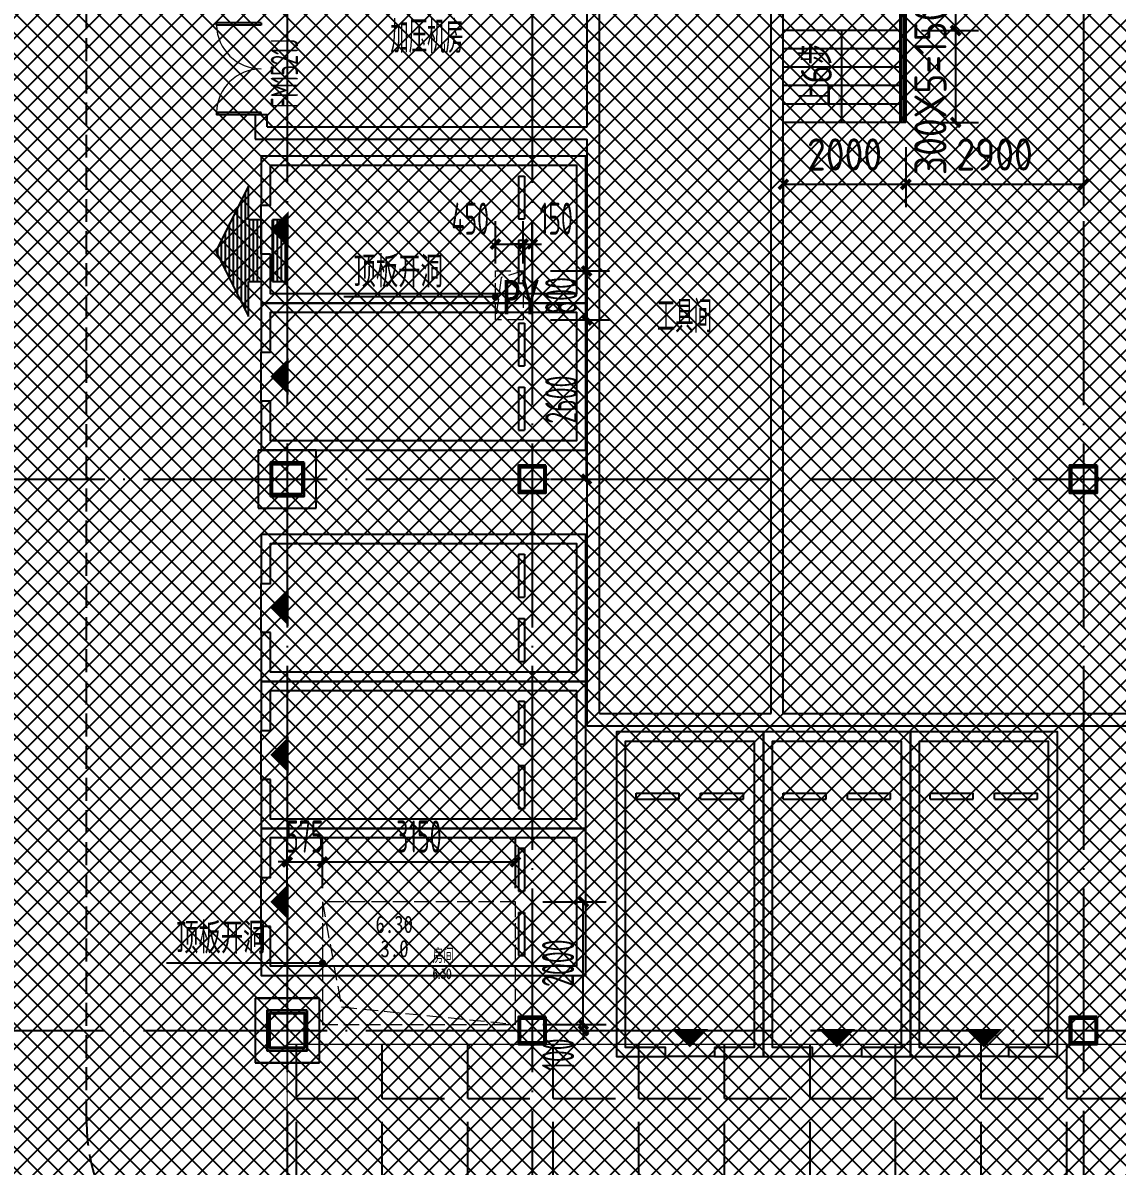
# Model space of a CAD drawing. Extents: x -473190 to 2138458, y -81875 to 2633646.
# Drawn here: x -53614 to -35748, y 35597 to 54261 of the extents above; entities that cross this region are included whole.
import ezdxf

# ---------------------------------------------------------------- set-up
doc = ezdxf.new("R2010")
doc.units = 0
doc.header["$LTSCALE"] = 1000
for name, pattern in [('__DASH', [0.35, 0.25, -0.1]), ('DASH', [0.35, 0.25, -0.1]), ('DOTE', [2.42, 2, -0.2, 0.02, -0.2])]:
    doc.linetypes.add(name, pattern=pattern)
for name, color, linetype in [('00-停车位', 67, 'Continuous'), ('A-COLUMN', 2, 'Continuous'), ('A-ROOM_NAME', 23, 'Continuous'), ('A-WALL', 2, 'Continuous'), ('DIM_LEAD', 3, 'Continuous'), ('DIM_SYMB', 3, 'Continuous'), ('DOOR_FIRE', 4, 'Continuous'), ('DOOR_FIRE_TEXT', 7, 'Continuous'), ('DOTE', 1, 'DOTE'), ('HANDRAIL', 3, 'Continuous'), ('PUB_DIM', 3, 'Continuous'), ('PUB_TEXT', 7, 'Continuous'), ('SPACE', 7, 'Continuous'), ('索引线', 252, 'Continuous'), ('车行线', 4, 'Continuous'), ('雨棚投影', 147, 'Continuous')]:
    doc.layers.add(name, color=color, linetype=linetype)
doc.layers.add('HOLE', color=52, linetype='Continuous', lineweight=15)
doc.layers.add('钢柱', color=51, linetype='Continuous', lineweight=35)
doc.styles.add('8B2_01', font='simhei.ttf', dxfattribs={"width": 0.8})
doc.styles.add('8B2_02', font='tssdeng.shx', dxfattribs={"width": 0.6, "bigfont": 'TSSDCHN.shx'})
doc.styles.add('_TCH_DIM_T3', font='tssdeng.shx', dxfattribs={"width": 0.564706, "bigfont": '@@@tssdchn.shx'})
doc.styles.add('_TCH_SPACE', font='SIMPLEX', dxfattribs={"height": 5, "bigfont": 'GBCBIG'})
doc.styles.add('_TCH_WINDOW', font='tssdeng.shx', dxfattribs={"width": 0.8, "height": 3.5, "bigfont": 'tssdchn.shx'})
doc.styles.get("Standard").update_dxf_attribs({"font": 'gbenor.shx', "bigfont": 'gbcbig.shx'})
doc.styles.add('STANDARD_T3', font='gbenor.shx', dxfattribs={"bigfont": 'gbcbig.shx'})
doc.dimstyles.new('_TCH_ARCH&&150', dxfattribs={"dimtxt": 525, "dimasz": 150, "dimexe": 375, "dimexo": 450, "dimgap": 150, "dimtad": 1, "dimdec": 0, "dimzin": 0, "dimdsep": 46, "dimtxsty": '_TCH_DIM_T3', "dimblk": 'ARCHTICK', "dimcen": 0.09, "dimclrt": 7, "dimazin": 2, "dimtfac": 1, "dimtdec": 0, "dimtix": 1, "dimtmove": 2, "dimatfit": 3, "dimfxl": 0, "dimtolj": 1, "dimtzin": 0, "dimarcsym": 0})
doc.dimstyles.new('STANDARD&&150', dxfattribs={"dimtxt": 525, "dimasz": 150, "dimexe": 375, "dimexo": 450, "dimgap": 225, "dimtad": 1, "dimdec": 0, "dimzin": 0, "dimdsep": 46, "dimtxsty": 'STANDARD_T3', "dimblk": 'ARCHTICK', "dimcen": 0.09, "dimadec": 0, "dimazin": 0, "dimtfac": 1, "dimtdec": 0, "dimtix": 1, "dimtmove": 2, "dimatfit": 3, "dimfxl": 0, "dimtolj": 1, "dimtzin": 0, "dimarcsym": 0})
pattern_1 = [(180, (1311608.96, -1168846.2), (8e-15, -101.6), [])]

# ---------------------------------------------------------------- blocks, each defined once
blk = doc.blocks.new('车位2400x5300')
at = {"layer": '00-停车位', "color": 251}
for p, q in [((-875, -1000), (-175, -1000)), ((-875, -1100), (-875, -1000)), ((-875, -1100), (-175, -1100)), ((-175, -1100), (-175, -1000)), ((175, -1000), (875, -1000)), ((175, -1100), (175, -1000)), ((175, -1100), (875, -1100)), ((875, -1100), (875, -1000)), ((400, -5300), (-400, -5300))]:
    blk.add_line(p, q, dxfattribs=at)
blk.add_lwpolyline([(400, -5150), (400, -5300), (1200, -5300), (1200, 0), (-1200, 0), (-1200, -5300), (-400, -5300), (-400, -5150), (-1050, -5150), (-1050, -150), (1050, -150), (1050, -5150), (400, -5150)], dxfattribs=at)
blk.add_lwpolyline([(0, -5150, 0, 600, 0), (0, -4850, 600, 600, 0)], format="xyseb", dxfattribs=at)
blk = doc.blocks.new('A$C796A13F6')
at = {"layer": '车行线', "linetype": '__DASH', "ltscale": 1.5}
blk.add_lwpolyline([(-69275, -3000), (-69275, -122288, -0.414214), (-72275, -125288), (-118175, -125288, -0.414214), (-121175, -122288), (-121175, -3000)], format="xyb", dxfattribs=at)
blk = doc.blocks.new('TH66')
h = blk.add_hatch()
h.set_pattern_fill('ANSI31', color=246, scale=64, angle=135, style=0)
h.set_pattern_definition(pattern_1)
h.paths.add_polyline_path([(1277447, 511619), (1277447, 511948), (1278305, 511948), (1276651, 512782), (1274986, 511948), (1275880, 511948), (1275880, 511619)])
h = blk.add_hatch()
h.set_pattern_fill('ANSI31', color=246, scale=64, angle=135, style=0)
h.set_pattern_definition(pattern_1)
h.paths.add_polyline_path([(1277447, 510999), (1277447, 511335), (1275880, 511335), (1275880, 510999)])
at = {"color": 2}
for p, q in [((1276651, 512782), (1274986, 511948)), ((1278305, 511948), (1276651, 512782)), ((1274986, 511948), (1275880, 511948)), ((1275880, 511948), (1275880, 511619)), ((1277447, 511948), (1278305, 511948)), ((1277447, 511619), (1277447, 511948)), ((1275880, 511619), (1277447, 511619)), ((1275880, 511335), (1277447, 511335)), ((1275880, 511335), (1275880, 510999)), ((1277447, 510999), (1277447, 511335)), ((1275880, 510999), (1277447, 510999))]:
    blk.add_line(p, q, dxfattribs=at)
blk = doc.blocks.new('A$C145B3C7C')
at = {"xscale": 0.6400000000000001, "yscale": 0.6400000000000001, "zscale": 0.6400000000000001, "rotation": 90}
blk.add_blockref('TH66', (361065, -927488), dxfattribs=at)
blk = doc.blocks.new('A$C00330F2E')
at = {"layer": 'A-COLUMN'}
for p, q in [((5325, -107850), (4375, -107850)), ((4375, -107850), (4375, -108800)), ((5325, -108800), (5325, -107850)), ((4375, -108800), (5325, -108800)), ((5375, -116800), (4325, -116800)), ((4325, -116800), (4325, -117850)), ((5375, -117850), (5375, -116800)), ((4325, -117850), (5375, -117850))]:
    blk.add_line(p, q, dxfattribs=at)
at = {"layer": '钢柱', "color": 4, "lineweight": 35}
for points in [[(5125, -108050), (4575, -108050), (4575, -108600), (5125, -108600)], [(5095, -108570), (4605, -108570), (4605, -108080), (5095, -108080)], [(9075, -108100), (8625, -108100), (8625, -108550), (9075, -108550)], [(9045, -108520), (8655, -108520), (8655, -108130), (9045, -108130)], [(18075, -108100), (17625, -108100), (17625, -108550), (18075, -108550)], [(18045, -108520), (17655, -108520), (17655, -108130), (18045, -108130)], [(5175, -117000), (4525, -117000), (4525, -117650), (5175, -117650)], [(5135, -117610), (4565, -117610), (4565, -117040), (5135, -117040)], [(9075, -117100), (8625, -117100), (8625, -117550), (9075, -117550)], [(9045, -117520), (8655, -117520), (8655, -117130), (9045, -117130)], [(18075, -117100), (17625, -117100), (17625, -117550), (18075, -117550)], [(18045, -117520), (17655, -117520), (17655, -117130), (18045, -117130)]]:
    blk.add_lwpolyline(points, close=True, dxfattribs=at)
blk = doc.blocks.new('A$C4F5A101F')
at = {"layer": 'DOTE', "color": 16, "linetype": 'DOTE', "ltscale": 1.5}
for p, q in [((-251939.7, 16373.7), (-251939.7, -213765.2)), ((-247939.7, 16373.7), (-247939.7, -213765.2)), ((-238939.7, 16373.7), (-238939.7, -213765.2)), ((-297848.4, -111257.4), (-173939.7, -111257.4)), ((-297848.4, -120257.4), (-173939.7, -120257.4))]:
    blk.add_line(p, q, dxfattribs=at)
blk = doc.blocks.new('zzzzzzzzzzzzzzzz')
blk.add_blockref('A$C00330F2E', (-72059, -174935))
blk = doc.blocks.new('_ArchTick')
at = {"color": 0, "linetype": 'ByBlock', "const_width": 0.4}
blk.add_lwpolyline([(-0.5, -0.5), (0.5, 0.5)], dxfattribs=at)
blk = doc.blocks.new('*D5751')
at = {"layer": 'Defpoints', "color": 0, "transparency": 16777216}
for p in [(-112206, 11852), (-111097, 11852), (-112206, 9852)]:
    blk.add_point(p, dxfattribs=at)
at = {"layer": 'PUB_DIM', "color": 0, "lineweight": -2, "transparency": 16777216}
for p, q in [((-111756, 11852), (-110722, 11852)), ((-111097, 9852), (-111097, 11852)), ((-111756, 9852), (-110722, 9852))]:
    blk.add_line(p, q, dxfattribs=at)
at = {"layer": 'PUB_DIM', "color": 0, "lineweight": -2, "transparency": 16777216, "xscale": 150, "yscale": 150, "zscale": 150}
for p, rotation in [((-111097, 11852), 90), ((-111097, 9852), 270)]:
    blk.add_blockref('_ArchTick', p, dxfattribs=dict(at, rotation=rotation))
at = {"layer": 'PUB_DIM', "color": 7, "transparency": 16777216, "insert": (-111509, 10852), "char_height": 525, "attachment_point": 5, "rotation": 90, "style": '_TCH_DIM_T3'}
blk.add_mtext('\\A1;2000', dxfattribs=at)
blk = doc.blocks.new('*D5752')
at = {"layer": 'Defpoints', "color": 0, "transparency": 16777216}
for p in [(-112206, 9852), (-112206, 9752), (-111097, 9852)]:
    blk.add_point(p, dxfattribs=at)
at = {"layer": 'PUB_DIM', "color": 0, "lineweight": -2, "transparency": 16777216}
for p, q in [((-111097, 9852), (-111097, 10002)), ((-111756, 9852), (-110722, 9852)), ((-111756, 9752), (-110722, 9752)), ((-111097, 9752), (-111097, 9852)), ((-111097, 9752), (-111097, 9602))]:
    blk.add_line(p, q, dxfattribs=at)
at = {"layer": 'PUB_DIM', "color": 0, "lineweight": -2, "transparency": 16777216, "xscale": 150, "yscale": 150, "zscale": 150}
for p, rotation in [((-111097, 9852), 270), ((-111097, 9752), 90)]:
    blk.add_blockref('_ArchTick', p, dxfattribs=dict(at, rotation=rotation))
at = {"layer": 'PUB_DIM', "color": 7, "transparency": 16777216, "insert": (-111509, 9360), "char_height": 525, "attachment_point": 5, "rotation": 90, "style": '_TCH_DIM_T3'}
blk.add_mtext('\\A1;100', dxfattribs=at)
blk = doc.blocks.new('*D5753')
at = {"layer": 'Defpoints', "color": 0, "transparency": 16777216}
for p in [(-112206, 12506), (-115356, 11628), (-112206, 11628)]:
    blk.add_point(p, dxfattribs=at)
at = {"layer": 'PUB_DIM', "color": 0, "lineweight": -2, "transparency": 16777216}
for p, q in [((-115356, 12078), (-115356, 12881)), ((-112206, 12078), (-112206, 12881)), ((-115356, 12506), (-112206, 12506))]:
    blk.add_line(p, q, dxfattribs=at)
at = {"layer": 'PUB_DIM', "color": 0, "lineweight": -2, "transparency": 16777216, "xscale": 150, "yscale": 150, "zscale": 150, "rotation": 180}
blk.add_blockref('_ArchTick', (-115356, 12506), dxfattribs=at)
at = {"layer": 'PUB_DIM', "color": 0, "lineweight": -2, "transparency": 16777216, "xscale": 150, "yscale": 150, "zscale": 150}
blk.add_blockref('_ArchTick', (-112206, 12506), dxfattribs=at)
at = {"layer": 'PUB_DIM', "color": 7, "transparency": 16777216, "insert": (-113781, 12919), "char_height": 525, "attachment_point": 5, "style": '_TCH_DIM_T3'}
blk.add_mtext('\\A1;3150', dxfattribs=at)
blk = doc.blocks.new('*D5754')
at = {"layer": 'Defpoints', "color": 0, "transparency": 16777216}
for p in [(-115356, 12506), (-115931, 11628), (-115356, 11628)]:
    blk.add_point(p, dxfattribs=at)
at = {"layer": 'PUB_DIM', "color": 0, "lineweight": -2, "transparency": 16777216}
for p, q in [((-115931, 12078), (-115931, 12881)), ((-115356, 12078), (-115356, 12881)), ((-115931, 12506), (-116081, 12506)), ((-115931, 12506), (-115356, 12506)), ((-115356, 12506), (-115206, 12506))]:
    blk.add_line(p, q, dxfattribs=at)
at = {"layer": 'PUB_DIM', "color": 0, "lineweight": -2, "transparency": 16777216, "xscale": 150, "yscale": 150, "zscale": 150}
blk.add_blockref('_ArchTick', (-115931, 12506), dxfattribs=at)
at = {"layer": 'PUB_DIM', "color": 0, "lineweight": -2, "transparency": 16777216, "xscale": 150, "yscale": 150, "zscale": 150, "rotation": 180}
blk.add_blockref('_ArchTick', (-115356, 12506), dxfattribs=at)
at = {"layer": 'PUB_DIM', "color": 7, "transparency": 16777216, "insert": (-115644, 12919), "char_height": 525, "attachment_point": 5, "style": '_TCH_DIM_T3'}
blk.add_mtext('\\A1;575', dxfattribs=at)
blk = doc.blocks.new('*D5755')
at = {"layer": 'Defpoints', "color": 0, "transparency": 16777216}
for p in [(-111931, 22592), (-112081, 21822), (-111931, 21822)]:
    blk.add_point(p, dxfattribs=at)
at = {"layer": 'PUB_DIM', "color": 0, "lineweight": -2, "transparency": 16777216}
for p, q in [((-112081, 22272), (-112081, 22967)), ((-111931, 22272), (-111931, 22967)), ((-112081, 22592), (-112231, 22592)), ((-112081, 22592), (-111931, 22592)), ((-111931, 22592), (-111781, 22592))]:
    blk.add_line(p, q, dxfattribs=at)
at = {"layer": 'PUB_DIM', "color": 0, "lineweight": -2, "transparency": 16777216, "xscale": 150, "yscale": 150, "zscale": 150}
blk.add_blockref('_ArchTick', (-112081, 22592), dxfattribs=at)
at = {"layer": 'PUB_DIM', "color": 0, "lineweight": -2, "transparency": 16777216, "xscale": 150, "yscale": 150, "zscale": 150, "rotation": 180}
blk.add_blockref('_ArchTick', (-111931, 22592), dxfattribs=at)
at = {"layer": 'PUB_DIM', "color": 7, "transparency": 16777216, "insert": (-111539, 23005), "char_height": 525, "attachment_point": 5, "style": '_TCH_DIM_T3'}
blk.add_mtext('\\A1;150', dxfattribs=at)
blk = doc.blocks.new('*D5756')
at = {"layer": 'Defpoints', "color": 0, "transparency": 16777216}
for p in [(-112081, 22592), (-112531, 21822), (-112081, 21822)]:
    blk.add_point(p, dxfattribs=at)
at = {"layer": 'PUB_DIM', "color": 0, "lineweight": -2, "transparency": 16777216}
for p, q in [((-112531, 22272), (-112531, 22967)), ((-112081, 22272), (-112081, 22967)), ((-112531, 22592), (-112081, 22592))]:
    blk.add_line(p, q, dxfattribs=at)
at = {"layer": 'PUB_DIM', "color": 0, "lineweight": -2, "transparency": 16777216, "xscale": 150, "yscale": 150, "zscale": 150, "rotation": 180}
blk.add_blockref('_ArchTick', (-112531, 22592), dxfattribs=at)
at = {"layer": 'PUB_DIM', "color": 0, "lineweight": -2, "transparency": 16777216, "xscale": 150, "yscale": 150, "zscale": 150}
blk.add_blockref('_ArchTick', (-112081, 22592), dxfattribs=at)
at = {"layer": 'PUB_DIM', "color": 7, "transparency": 16777216, "insert": (-112943, 23005), "char_height": 525, "attachment_point": 5, "style": '_TCH_DIM_T3'}
blk.add_mtext('\\A1;450', dxfattribs=at)
blk = doc.blocks.new('*D5757')
at = {"layer": 'Defpoints', "color": 0, "transparency": 16777216}
for p in [(-112081, 22152), (-111044, 22152), (-112081, 21352)]:
    blk.add_point(p, dxfattribs=at)
at = {"layer": 'PUB_DIM', "color": 0, "lineweight": -2, "transparency": 16777216}
for p, q in [((-111044, 22152), (-111044, 22302)), ((-111631, 22152), (-110669, 22152)), ((-111044, 21352), (-111044, 22152)), ((-111631, 21352), (-110669, 21352)), ((-111044, 21352), (-111044, 21202))]:
    blk.add_line(p, q, dxfattribs=at)
at = {"layer": 'PUB_DIM', "color": 0, "lineweight": -2, "transparency": 16777216, "xscale": 150, "yscale": 150, "zscale": 150}
for p, rotation in [((-111044, 22152), 270), ((-111044, 21352), 90)]:
    blk.add_blockref('_ArchTick', p, dxfattribs=dict(at, rotation=rotation))
at = {"layer": 'PUB_DIM', "color": 7, "transparency": 16777216, "insert": (-111457, 21752), "char_height": 525, "attachment_point": 5, "rotation": 90, "style": '_TCH_DIM_T3'}
blk.add_mtext('\\A1;800', dxfattribs=at)
blk = doc.blocks.new('*D5758')
at = {"layer": 'Defpoints', "color": 0, "transparency": 16777216}
for p in [(-112081, 21352), (-111044, 21352), (-112081, 18752)]:
    blk.add_point(p, dxfattribs=at)
at = {"layer": 'PUB_DIM', "color": 0, "lineweight": -2, "transparency": 16777216}
for p, q in [((-111631, 21352), (-110669, 21352)), ((-111044, 18752), (-111044, 21352)), ((-111631, 18752), (-110669, 18752))]:
    blk.add_line(p, q, dxfattribs=at)
at = {"layer": 'PUB_DIM', "color": 0, "lineweight": -2, "transparency": 16777216, "xscale": 150, "yscale": 150, "zscale": 150}
for p, rotation in [((-111044, 21352), 90), ((-111044, 18752), 270)]:
    blk.add_blockref('_ArchTick', p, dxfattribs=dict(at, rotation=rotation))
at = {"layer": 'PUB_DIM', "color": 7, "transparency": 16777216, "insert": (-111457, 20052), "char_height": 525, "attachment_point": 5, "rotation": 90, "style": '_TCH_DIM_T3'}
blk.add_mtext('\\A1;2600', dxfattribs=at)
blk = doc.blocks.new('ADFASDF')
h = blk.add_hatch()
h.set_pattern_fill('ANSI37', color=8, scale=150)
h.set_pattern_definition([(45, (0, 0), (-168.3798, 168.3798), []), (135, (0, 0), (-168.3798, -168.3798), [])])
h.paths.add_polyline_path([(521397, 239186), (521397, 224886), (539697, 224886), (539697, 169261), (524947, 169261), (524947, 171211), (527822, 171211), (527922, 176611), (501318, 176611), (501125, 109884), (530547, 109887), (530547, 107449), (538188, 100503), (536147, 98236), (540086, 94690), (517812, 69953), (517812, 59790), (482108, 20136), (405247, 20136), (405247, 26086), (391997, 40436), (391997, 64736), (399997, 64738), (399997, 239186), (409022, 239186)])
blk = doc.blocks.new('*D3545')
at = {"layer": 'Defpoints', "color": 0, "transparency": 16777216}
for p in [(-39198, 52680), (-36298, 52680), (-36298, 51625)]:
    blk.add_point(p, dxfattribs=at)
at = {"layer": 'PUB_DIM', "color": 0, "lineweight": -2, "transparency": 16777216}
for p, q in [((-39198, 52230), (-39198, 51250)), ((-36298, 52230), (-36298, 51250)), ((-39198, 51625), (-36298, 51625))]:
    blk.add_line(p, q, dxfattribs=at)
at = {"layer": 'PUB_DIM', "color": 0, "lineweight": -2, "transparency": 16777216, "xscale": 150, "yscale": 150, "zscale": 150, "rotation": 180}
blk.add_blockref('_ArchTick', (-39198, 51625), dxfattribs=at)
at = {"layer": 'PUB_DIM', "color": 0, "lineweight": -2, "transparency": 16777216, "xscale": 150, "yscale": 150, "zscale": 150}
blk.add_blockref('_ArchTick', (-36298, 51625), dxfattribs=at)
at = {"layer": 'PUB_DIM', "color": 0, "transparency": 16777216, "insert": (-37748, 52112), "char_height": 525, "attachment_point": 5, "style": 'STANDARD_T3'}
blk.add_mtext('\\A1;2900', dxfattribs=at)
blk = doc.blocks.new('*D3546')
at = {"layer": 'Defpoints', "color": 0, "transparency": 16777216}
for p in [(-41198, 52680), (-39198, 52680), (-39198, 51625)]:
    blk.add_point(p, dxfattribs=at)
at = {"layer": 'PUB_DIM', "color": 0, "lineweight": -2, "transparency": 16777216}
for p, q in [((-41198, 52230), (-41198, 51250)), ((-39198, 52230), (-39198, 51250)), ((-41198, 51625), (-39198, 51625))]:
    blk.add_line(p, q, dxfattribs=at)
at = {"layer": 'PUB_DIM', "color": 0, "lineweight": -2, "transparency": 16777216, "xscale": 150, "yscale": 150, "zscale": 150, "rotation": 180}
blk.add_blockref('_ArchTick', (-41198, 51625), dxfattribs=at)
at = {"layer": 'PUB_DIM', "color": 0, "lineweight": -2, "transparency": 16777216, "xscale": 150, "yscale": 150, "zscale": 150}
blk.add_blockref('_ArchTick', (-39198, 51625), dxfattribs=at)
at = {"layer": 'PUB_DIM', "color": 0, "transparency": 16777216, "insert": (-40198, 52112), "char_height": 525, "attachment_point": 5, "style": 'STANDARD_T3'}
blk.add_mtext('\\A1;2000', dxfattribs=at)
blk = doc.blocks.new('*D3547')
at = {"layer": 'Defpoints', "color": 0, "transparency": 16777216}
for p in [(-39394, 54136), (-38384, 54136), (-39394, 52636)]:
    blk.add_point(p, dxfattribs=at)
at = {"layer": 'PUB_DIM', "color": 0, "lineweight": -2, "transparency": 16777216}
for p, q in [((-38944, 54136), (-38009, 54136)), ((-38384, 52636), (-38384, 54136)), ((-38944, 52636), (-38009, 52636))]:
    blk.add_line(p, q, dxfattribs=at)
at = {"layer": 'PUB_DIM', "color": 0, "lineweight": -2, "transparency": 16777216, "xscale": 150, "yscale": 150, "zscale": 150}
for p, rotation in [((-38384, 54136), 90), ((-38384, 52636), 270)]:
    blk.add_blockref('_ArchTick', p, dxfattribs=dict(at, rotation=rotation))
at = {"layer": 'PUB_DIM', "color": 0, "transparency": 16777216, "insert": (-38796, 53336), "char_height": 525, "attachment_point": 5, "rotation": 90, "style": 'STANDARD_T3'}
blk.add_mtext('\\A1;300X5=1500', dxfattribs=at)
blk = doc.blocks.new('*D3548')
at = {"layer": 'Defpoints', "color": 0, "transparency": 16777216}
for p in [(-39394, 55811), (-38384, 55811), (-39394, 54136)]:
    blk.add_point(p, dxfattribs=at)
at = {"layer": 'PUB_DIM', "color": 0, "lineweight": -2, "transparency": 16777216}
for p, q in [((-38944, 55811), (-38009, 55811)), ((-38384, 54136), (-38384, 55811)), ((-38944, 54136), (-38009, 54136))]:
    blk.add_line(p, q, dxfattribs=at)
at = {"layer": 'PUB_DIM', "color": 0, "lineweight": -2, "transparency": 16777216, "xscale": 150, "yscale": 150, "zscale": 150}
for p, rotation in [((-38384, 55811), 90), ((-38384, 54136), 270)]:
    blk.add_blockref('_ArchTick', p, dxfattribs=dict(at, rotation=rotation))
at = {"layer": 'PUB_DIM', "color": 0, "transparency": 16777216, "insert": (-38871, 54973), "char_height": 525, "attachment_point": 5, "rotation": 90, "style": 'STANDARD_T3'}
blk.add_mtext('\\A1;1675', dxfattribs=at)
blk = doc.blocks.new('$DorLib2D$00000002')
for p, q in [((-0.5, 0), (-0.5, 0.4875)), ((-0.475, 0.4875), (-0.5, 0.4875)), ((-0.475, 0), (-0.475, 0.4875)), ((0.475, 0), (0.475, 0.4875)), ((0.475, 0.4875), (0.5, 0.4875)), ((0.5, 0), (0.5, 0.4875)), ((-0.5, 0), (-0.475, 0)), ((0.5, 0), (0.475, 0))]:
    blk.add_line(p, q)
at = {"lineweight": 13}
for centre, start, end in [((-0.4875, 0), 0, 88.53072), ((0.4875, 0), 91.46928, 180)]:
    blk.add_arc(centre, 0.4875, start, end, dxfattribs=at)
blk = doc.blocks.new('A$C11751E51')
at = {"layer": 'HOLE', "linetype": 'DASH'}
for points in [[(-112531.5, 22152.4), (-112081.5, 22152.4), (-112081.5, 21352.4), (-112531.5, 21352.4), (-112531.5, 22152.4)], [(-112081.5, 22152.4), (-112436.2, 22044.3), (-112531.5, 21352.4)], [(-112206.5, 9852.4), (-112206.5, 11852.4), (-115356.5, 11852.4), (-115356.5, 9852.4), (-112206.5, 9852.4)], [(-115356.5, 11852.4), (-115045.9, 10136.8), (-112206.5, 9852.4)]]:
    blk.add_lwpolyline(points, dxfattribs=at)
at = {"layer": 'SPACE', "style": '_TCH_SPACE'}
blk.add_text('房间', height=241.13, dxfattribs=at).set_placement((-113555.3, 10852.4))
at = {"layer": 'SPACE', "style": '_TCH_SPACE', "width": 0.705882}
blk.add_text('6.30', height=148.75, dxfattribs=at).set_placement((-113562.4, 10603.1))
at = {"layer": 'PUB_DIM'}
for base, p1, p2, angle, picture, middle in [((-112081.5, 22592.3), (-112531.5, 21822.4), (-112081.5, 21822.4), 0, '*D5756', (-112943.2, 23004.8)), ((-111931.5, 22592.3), (-112081.5, 21822.4), (-111931.5, 21822.4), 0, '*D5755', (-111539.2, 23004.8)), ((-111096.9, 9852.4), (-112206.5, 9752.4), (-112206.5, 9852.4), 90, '*D5752', (-111509.4, 9360.1))]:
    dim = blk.add_linear_dim(base=base, p1=p1, p2=p2, angle=angle, dimstyle='_TCH_ARCH&&150', dxfattribs=at)
    dim.commit()
    dim.dimension.update_dxf_attribs({"geometry": picture, "text_midpoint": middle, "dimtype": 161})
for p1, p2, distance, picture, middle in [((-112081.5, 21352.4), (-112081.5, 22152.4), -1037, '*D5757', (-111457, 21752.4)), ((-112081.5, 18752.4), (-112081.5, 21352.4), -1037, '*D5758', (-111457, 20052.4)), ((-115931.5, 11627.5), (-115356.5, 11627.5), 878.9, '*D5754', (-115644, 12918.9)), ((-115356.5, 11627.5), (-112206.5, 11627.5), 878.9, '*D5753', (-113781.5, 12918.9)), ((-112206.5, 9852.4), (-112206.5, 11852.4), -1109.6, '*D5751', (-111509.4, 10852.4))]:
    dim = blk.add_aligned_dim(p1=p1, p2=p2, distance=distance, dimstyle='_TCH_ARCH&&150', dxfattribs=at)
    dim.commit()
    dim.dimension.update_dxf_attribs({"geometry": picture, "text_midpoint": middle})

msp = doc.modelspace()

# ---------------------------------------------------------------- hatches: boundary and pattern name
h = msp.add_hatch()
h.set_pattern_fill('ANGLE', color=252, scale=400)
h.set_pattern_definition([(0, (17910.9, 330071), (0, 1397), [1016, -381]), (90, (17910.9, 330071), (-1397, 9e-14), [1016, -381])])
h.paths.add_polyline_path([(-49297.7, 37585.6), (4302.3, 37585.6), (4302.3, 29035.6), (-49297.7, 29035.6)])
at = {"layer": 'DIM_SYMB'}
msp.add_hatch(color=256, dxfattribs=at).paths.add_polyline_path([(-40247.7, 52635.6), (-40247.7, 53085.6), (-40307.7, 53085.6)])

# ---------------------------------------------------------------- linework, layer by layer
at = {"layer": 'A-WALL'}
for p, q in [((-44397.7, 52560.6), (-44397.7, 55485.6)), ((-44197.7, 52460.6), (-44197.7, 55485.6)), ((-41397.7, 42985.6), (-41397.7, 55485.6)), ((-41197.7, 42985.6), (-41197.7, 55585.6)), ((-49622.7, 52760.6), (-49822.7, 52760.6)), ((-49822.7, 52760.6), (-49822.7, 52360.6)), ((-49622.7, 52560.6), (-49622.7, 52760.6)), ((-49622.7, 52560.6), (-44397.7, 52560.6)), ((-44197.7, 42985.6), (-44197.7, 52460.6)), ((-49822.7, 52360.6), (-44397.7, 52360.6)), ((-44397.7, 42785.6), (-44397.7, 52360.6)), ((-44197.7, 42985.6), (-41397.7, 42985.6)), ((-41197.7, 42985.6), (-20597.7, 42985.6)), ((-44397.7, 42785.6), (-41297.7, 42785.6)), ((-41297.7, 42785.6), (-20397.7, 42785.6))]:
    msp.add_line(p, q, dxfattribs=at)
at = {"layer": 'DIM_LEAD'}
for p, q in [((-46889.7, 49785.6), (-48372.4, 49785.6)), ((-45897.7, 49785.6), (-46889.7, 49785.6)), ((-49714.7, 38910.6), (-51268.2, 38910.6)), ((-48722.7, 38910.6), (-49714.7, 38910.6))]:
    msp.add_line(p, q, dxfattribs=at)
at = {"layer": 'DIM_LEAD', "const_width": 60}
for points in [[(-45867.7, 49785.6, 1), (-45927.7, 49785.6, 1)], [(-48692.7, 38910.6, 1), (-48752.7, 38910.6, 1)]]:
    msp.add_lwpolyline(points, format="xyb", close=True, dxfattribs=at)
at = {"layer": 'DIM_SYMB'}
msp.add_lwpolyline([(-40247.7, 54135.6), (-40247.7, 52635.6)], dxfattribs=at)
at = {"layer": 'HANDRAIL'}
for points in [[(-39297.7, 55935.6), (-39297.7, 55935.6), (-39297.7, 52635.6)], [(-39267.7, 55935.6), (-39267.7, 52635.6)], [(-39227.7, 55935.6), (-39227.7, 52635.6)], [(-39197.7, 55935.6), (-39197.7, 52635.6)], [(-39297.7, 54135.6), (-41197.7, 54135.6)], [(-39297.7, 53835.6), (-41197.7, 53835.6)], [(-39297.7, 53535.6), (-41197.7, 53535.6)], [(-39297.7, 53235.6), (-41197.7, 53235.6)], [(-39297.7, 52935.6), (-41197.7, 52935.6)], [(-39197.7, 52635.6), (-41197.7, 52635.6)]]:
    msp.add_lwpolyline(points, dxfattribs=at)
at = {"layer": '索引线', "linetype": 'DASH', "const_width": 20}
msp.add_lwpolyline([(-49297.7, 37585.6), (4302.3, 37585.6), (4302.3, 29035.6), (-49297.7, 29035.6)], close=True, dxfattribs=at)

# ---------------------------------------------------------------- block references
for name, p in [('A$C145B3C7C', (-83346.8, 160964.8)), ('A$C11751E51', (66633.7, 28058.1)), ('ADFASDF', (-477545, -71625.7)), ('A$C796A13F6', (68602.3, 158598.1)), ('A$C00330F2E', (-54147.7, 155135.6))]:
    msp.add_blockref(name, p)
at = {"layer": '00-停车位', "rotation": 270}
for p in [(-44422.7, 48485.6), (-44422.7, 44710.6), (-44422.7, 42310.6), (-44422.7, 39910.6)]:
    msp.add_blockref('车位2400x5300', p, dxfattribs=at)
at = {"layer": '00-停车位'}
for p in [(-42722.7, 42685.6), (-40322.7, 42685.6), (-37922.7, 42685.6)]:
    msp.add_blockref('车位2400x5300', p, dxfattribs=at)
at = {"layer": 'DOOR_FIRE'}
ref = msp.add_blockref('$DorLib2D$00000002', (-49722.7, 53510.6), dxfattribs=dict(at, xscale=1500, yscale=1500, zscale=200, rotation=90))
ref.add_attrib('A', 'FM1521J', (-49120.3, 52870.8), dxfattribs={"layer": 'DOOR_FIRE_TEXT', "height": 446.25, "rotation": 90, "style": '_TCH_WINDOW', "width": 0.564706})
at = {"layer": 'HOLE', "linetype": 'DASH', "rotation": 270}
msp.add_blockref('车位2400x5300', (-44422.7, 50885.6), dxfattribs=at)
at = {"layer": '索引线', "color": 0}
msp.add_blockref('zzzzzzzzzzzzzzzz', (17910.9, 330071), dxfattribs=at)
at = {"layer": '雨棚投影', "linetype": 'DASH', "lineweight": -3, "ltscale": 2}
msp.add_blockref('A$C4F5A101F', (202642, 158068), dxfattribs=at)

# ---------------------------------------------------------------- texts
at = {"layer": 'A-ROOM_NAME', "style": '8B2_02', "width": 0.6}
for s, p in [('加压机房', (-47612.7, 53766.8)), ('工具间', (-43261.5, 49204.4))]:
    msp.add_text(s, height=525, dxfattribs=at).set_placement(p)
at = {"layer": 'A-ROOM_NAME', "color": 1, "style": '8B2_01', "width": 0.8}
for s, height, p in [('PY', 563.29, (-45790, 49500.3)), ('6.30', 281.65, (-47856.9, 39403.9))]:
    msp.add_text(s, height=height, dxfattribs=at).set_placement(p)
at = {"layer": 'A-ROOM_NAME', "color": 3, "style": '8B2_01', "width": 0.8}
msp.add_text('3.0', height=281.65, dxfattribs=at).set_placement((-47775.3, 39007.4))
at = {"layer": 'PUB_TEXT'}
msp.add_text('上6步', height=506.38, rotation=90, dxfattribs=at).set_placement((-40405.2, 52900))
for p in [(-48214.9, 49943.1), (-51110.7, 39068.1)]:
    msp.add_text('顶板开洞', height=506.38, dxfattribs=at).set_placement(p)

# ---------------------------------------------------------------- dimensions: what is measured, and where the dimension line sits
at = {"layer": 'PUB_DIM'}
for p1, p2, distance, picture, middle in [((-39394.3, 54135.6), (-39394.3, 55810.6), -1010.5, '*D3548', (-38871.3, 54973.1)), ((-41197.7, 52679.9), (-39197.7, 52679.9), -1055.4, '*D3546', (-40197.7, 52112)), ((-39197.7, 52679.9), (-36297.7, 52679.9), -1055.4, '*D3545', (-37747.7, 52112))]:
    dim = msp.add_aligned_dim(p1=p1, p2=p2, distance=distance, dimstyle='STANDARD&&150', dxfattribs=at)
    dim.commit()
    dim.dimension.update_dxf_attribs({"geometry": picture, "text_midpoint": middle})
dim = msp.add_linear_dim(base=(-38383.8, 54135.6), p1=(-39394.3, 52635.6), p2=(-39394.3, 54135.6), angle=90, text='300X5=1500', dimstyle='STANDARD&&150', dxfattribs=at)
dim.commit()
dim.dimension.update_dxf_attribs({"geometry": '*D3547', "text_midpoint": (-38796.3, 53335.9), "dimtype": 129})

doc.saveas('drawing.dxf')
